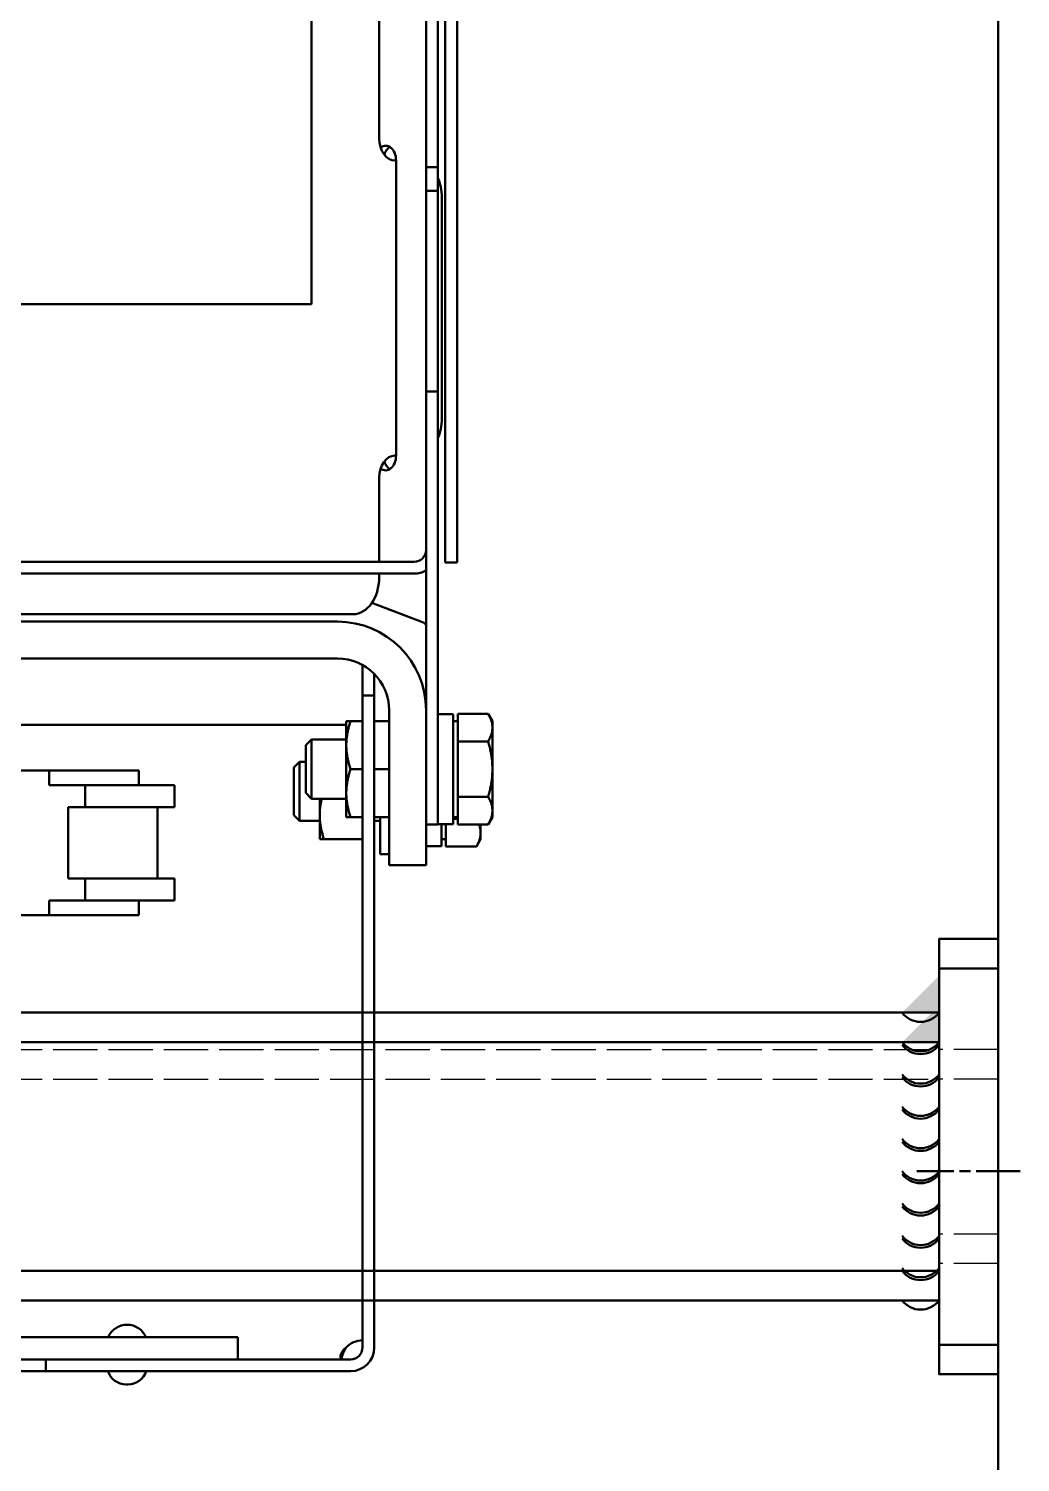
# Model space of a CAD drawing. Header units: millimetres. Extents: x 0 to 461941, y -159644 to 4828.
# Drawn here: x 401800.3 to 401934.6, y -39181 to -38986.7 of the extents above; entities that cross this region are included whole.
import ezdxf

# ---------------------------------------------------------------- set-up
doc = ezdxf.new("R2010")
doc.units = ezdxf.units.MM
for name, pattern in [('Xref Conv Decant In$0$AM_ISO02W050', [7.5, 6, -1.5]), ('Xref Conv Decant In$0$AM_ISO08W050', [18, 12, -1.5, 3, -1.5]), ('Xref Conv Decant In$0$AM_ISO08W050x2', [9, 6, -0.75, 1.5, -0.75]), ('Xref Conv Decant Product Tote$0$AM_ISO02W050', [7.5, 6, -1.5])]:
    doc.linetypes.add(name, pattern=pattern)
doc.layers.add('AM_BOR', color=4, linetype='Continuous')
doc.layers.add('Xref Conv Decant Empty Tote$0$B', color=4, linetype='Continuous')
for name, color, linetype, lineweight in [('Xref Conv Decant In$0$Center', 7, 'Xref Conv Decant In$0$AM_ISO08W050', 50), ('Xref Conv Decant In$0$Conv Decant In Out', 5, 'Continuous', 50), ('Xref Conv Decant In$0$Hidden', 9, 'Xref Conv Decant In$0$AM_ISO02W050', 25), ('Xref Conv Decant Product Tote$0$Conv- Product decant', 3, 'Continuous', 50), ('Xref Conv Decant Product Tote$0$Dims', 7, 'Continuous', 50), ('Xref Conv Decant Product Tote$0$Hidden', 9, 'Xref Conv Decant Product Tote$0$AM_ISO02W050', 25)]:
    doc.layers.add(name, color=color, linetype=linetype, lineweight=lineweight)

# ---------------------------------------------------------------- blocks, each defined once
blk = doc.blocks.new('Xref Conv Decant Empty Tote')
at = {"layer": 'Xref Conv Decant Empty Tote$0$B'}
blk.add_line((401931.57, 4827.65), (401931.57, -65240.52), dxfattribs=at)
blk = doc.blocks.new('Xref Conv Decant Product Tote$0$A$C488F5DB0')
for p, q in [((98.39, 303), (98.39, 21)), ((103.39, 21), (103.39, 303)), ((146.39, 24.5), (146.39, 253.5)), ((3.4, 234.49), (3.4, 34.49)), ((6.4, 34.49), (6.4, 234.49)), ((89.39, 118.6), (89.39, 19.8)), ((109.89, 106.4), (109.89, 10.6)), ((111.49, 106.4), (111.49, 10.6)), ((104.39, 91), (104.39, 22.33)), ((1.8, 79.49), (1.8, 60.5)), ((63.59, 65.13), (63.59, 60.03)), ((83.19, 60.03), (83.19, 65.13)), ((3.4, 60.5), (1.8, 60.5)), ((1.8, 60.5), (1.8, 19.2)), ((3.4, 19.2), (3.4, 60.5)), ((63.59, 60.03), (65.57, 60.03)), ((63.59, 48.36), (63.59, 60.03)), ((65.57, 60.03), (65.57, 55.18)), ((81.22, 55.18), (81.22, 60.03)), ((81.22, 60.03), (83.19, 60.03)), ((83.19, 48.36), (83.19, 60.03)), ((68.57, 55.18), (68.57, 57.47)), ((68.57, 57.47), (78.22, 57.47)), ((78.22, 57.47), (78.22, 55.18)), ((65.57, 55.18), (68.57, 55.18)), ((65.57, 43.56), (65.57, 55.18)), ((68.57, 43.56), (68.57, 55.18)), ((78.22, 55.18), (81.22, 55.18)), ((78.22, 43.56), (78.22, 55.18)), ((81.22, 43.56), (81.22, 55.18)), ((0, 49.62), (0, 49.37)), ((63.59, 48.36), (63.59, 47.91)), ((65.57, 47.91), (63.59, 47.91)), ((83.19, 47.91), (81.22, 47.91)), ((83.19, 48.36), (83.19, 47.91)), ((78.22, 45.37), (68.57, 45.37)), ((65.57, 43.56), (65.57, 43.09)), ((68.57, 43.09), (65.57, 43.09)), ((68.57, 43.56), (68.57, 43.09)), ((78.22, 43.56), (78.22, 43.09)), ((81.22, 43.09), (78.22, 43.09)), ((81.22, 43.56), (81.22, 43.09)), ((3.4, 34.49), (6.4, 34.49)), ((77.16, 26.9), (76.39, 26.13)), ((84.39, 26.13), (76.39, 26.13)), ((76.39, 23.4), (76.39, 26.13)), ((77.16, 26.9), (83.63, 26.9)), ((80.16, 25.3), (79.39, 24.53)), ((80.16, 25.3), (86.63, 25.3)), ((83.63, 26.9), (84.39, 26.13)), ((84.39, 25.3), (84.39, 26.13)), ((86.63, 25.3), (87.39, 24.53)), ((77.14, 23.4), (73.89, 23.4)), ((73.89, 22.82), (73.89, 23.4)), ((79.39, 23.4), (77.14, 23.4)), ((87.39, 24.53), (79.39, 24.53)), ((79.39, 19.8), (79.39, 24.53)), ((87.39, 19.8), (87.39, 24.53)), ((146.39, 24.5), (680.39, 24.5)), ((73.89, 22.82), (73.89, 17.6)), ((104.39, 20.06), (104.39, 22.33)), ((80.14, 19.8), (76.89, 19.8)), ((76.89, 19.22), (76.89, 19.8)), ((86.64, 19.8), (80.14, 19.8)), ((89.89, 19.8), (86.64, 19.8)), ((89.89, 19.8), (89.89, 19.22)), ((104.39, 20.06), (104.39, 18.88)), ((93.39, 17.6), (5, 17.6)), ((76.89, 19.22), (76.89, 17.6)), ((83.39, 19.22), (83.39, 17.6)), ((89.89, 19.22), (89.89, 17.6)), ((93.39, 16), (93.39, 17.6)), ((94.39, 17.6), (93.39, 17.6)), ((97.51, 17.6), (94.39, 17.6)), ((5, 16), (93.39, 16)), ((76.39, 15.2), (76.39, 16)), ((76.89, 16), (76.89, 14)), ((83.39, 16), (83.39, 14)), ((89.89, 16), (89.89, 14)), ((93.39, 16), (94.39, 16)), ((96.29, 16), (94.39, 16)), ((105.93, 16.33), (103.33, 9.47)), ((91.39, 14), (70.39, 14)), ((70.39, 14), (70.39, 9)), ((76.89, 15.2), (71.89, 15.2)), ((71.89, 15.2), (71.89, 14)), ((109.39, 15.34), (109.89, 15.34)), ((111.49, 15.34), (122.89, 15.34)), ((168.89, 15.34), (302.89, 15.34)), ((125.89, 13.22), (125.89, 13.06)), ((165.89, 13.06), (125.89, 13.06)), ((165.89, 13.06), (165.89, 13.22)), ((70.39, 9), (91.39, 9)), ((72.94, 6.9), (72.94, 9)), ((134.56, 9), (75.89, 9)), ((75.89, 9), (75.89, 7.4)), ((134.56, 7.4), (134.56, 9)), ((134.56, 9), (138.39, 9)), ((138.39, 9), (159.39, 9)), ((159.39, 9), (161.79, 9)), ((165, 9), (161.79, 9)), ((161.79, 9), (161.79, 7.4)), ((165, 7.4), (165, 9)), ((165, 9), (167.39, 9)), ((167.39, 9), (204.39, 9)), ((72.89, 6.3), (74.76, 6.3)), ((72.89, 6.3), (72.89, 2.18)), ((72.94, 6.9), (75.94, 6.9)), ((73.89, 6.3), (73.89, 6.9)), ((74.76, 6.3), (75.94, 6.3)), ((75.89, 7.4), (134.56, 7.4)), ((75.94, 5.3), (75.94, 7.4)), ((90.84, 5.3), (90.84, 7.4)), ((290.77, 6.4), (111.39, 6.4)), ((111.39, 6.4), (111.39, 4.8)), ((130.89, 6.86), (160.89, 6.86)), ((138.39, 7.4), (134.56, 7.4)), ((159.39, 7.4), (138.39, 7.4)), ((161.79, 7.4), (159.39, 7.4)), ((161.79, 7.4), (165, 7.4)), ((167.39, 7.4), (165, 7.4)), ((204.39, 7.4), (167.39, 7.4)), ((75.89, 4.7), (77.76, 4.7)), ((75.89, 4.7), (75.89, 0.58)), ((75.94, 5.3), (90.84, 5.3)), ((76.64, 5.3), (76.64, 4.7)), ((76.89, 4.7), (76.89, 5.3)), ((77.76, 4.7), (79.64, 4.7)), ((79.64, 4.7), (83.39, 4.7)), ((79.64, 4.7), (79.64, 0.58)), ((83.39, 4.7), (87.15, 4.7)), ((87.15, 4.7), (87.15, 0.58)), ((87.15, 4.7), (89.02, 4.7)), ((89.02, 4.7), (90.9, 4.7)), ((89.89, 4.7), (89.89, 5.3)), ((90.9, 4.7), (90.9, 0.58)), ((111.39, 4.8), (290.77, 4.8)), ((73.89, 1.6), (72.89, 2.18)), ((73.89, 1.6), (74.76, 1.6)), ((74.76, 1.6), (75.89, 1.6)), ((76.89, 0), (75.89, 0.58)), ((76.89, 0), (77.76, 0)), ((77.76, 0), (83.39, 0)), ((83.39, 0), (89.02, 0)), ((89.02, 0), (89.89, 0)), ((89.89, 0), (90.9, 0.58))]:
    blk.add_line(p, q)
at = {"flags": 128}
for points in [[(77.14, 23.4), (77.01, 23.4), (76.88, 23.4), (76.75, 23.39), (76.62, 23.38), (76.49, 23.38), (76.36, 23.36), (76.23, 23.35), (76.1, 23.34), (75.97, 23.32), (75.84, 23.3), (75.71, 23.28), (75.58, 23.26), (75.44, 23.23), (75.31, 23.21), (75.18, 23.18), (75.04, 23.15), (74.9, 23.11), (74.76, 23.08), (74.62, 23.04), (74.48, 23), (74.34, 22.96), (74.19, 22.92), (74.04, 22.87), (73.89, 22.82)], [(79.39, 23.11), (79.3, 23.14), (79.2, 23.16), (79.1, 23.18), (79.01, 23.2), (78.91, 23.22), (78.81, 23.24), (78.72, 23.26), (78.63, 23.27), (78.53, 23.29), (78.44, 23.3), (78.34, 23.32), (78.25, 23.33), (78.16, 23.34), (78.07, 23.35), (77.97, 23.36), (77.88, 23.37), (77.79, 23.38), (77.7, 23.38), (77.61, 23.39), (77.51, 23.39), (77.42, 23.4), (77.33, 23.4), (77.24, 23.4), (77.14, 23.4)], [(3.4, 20.12), (3.4, 20.19), (3.41, 20.26), (3.43, 20.34), (3.45, 20.4), (3.48, 20.46), (3.53, 20.51), (3.58, 20.54), (3.63, 20.57), (3.7, 20.59), (3.78, 20.59), (3.86, 20.59), (3.95, 20.57), (4.04, 20.54), (4.14, 20.51), (4.24, 20.46), (4.34, 20.41), (4.44, 20.35), (4.54, 20.28), (4.64, 20.2), (4.73, 20.12), (4.82, 20.04), (4.89, 19.96), (4.95, 19.88), (5, 19.82)], [(5, 19.82), (4.97, 19.84), (4.92, 19.87), (4.88, 19.9), (4.83, 19.92), (4.78, 19.95), (4.72, 19.99), (4.66, 20.02), (4.6, 20.05), (4.53, 20.08), (4.46, 20.12), (4.39, 20.15), (4.32, 20.18), (4.25, 20.21), (4.18, 20.24), (4.11, 20.27), (4.04, 20.29), (3.97, 20.32), (3.9, 20.34), (3.83, 20.36), (3.76, 20.39), (3.69, 20.41), (3.62, 20.43), (3.55, 20.44), (3.48, 20.46)], [(80.14, 19.8), (80.01, 19.8), (79.88, 19.8), (79.75, 19.79), (79.62, 19.78), (79.49, 19.78), (79.36, 19.76), (79.23, 19.75), (79.1, 19.74), (78.97, 19.72), (78.84, 19.7), (78.71, 19.68), (78.58, 19.66), (78.44, 19.63), (78.31, 19.61), (78.18, 19.58), (78.04, 19.55), (77.9, 19.51), (77.76, 19.48), (77.62, 19.44), (77.48, 19.4), (77.34, 19.36), (77.19, 19.32), (77.04, 19.27), (76.89, 19.22)], [(83.39, 19.22), (83.24, 19.27), (83.1, 19.32), (82.95, 19.36), (82.81, 19.4), (82.67, 19.44), (82.52, 19.48), (82.39, 19.51), (82.25, 19.55), (82.11, 19.58), (81.98, 19.61), (81.84, 19.63), (81.71, 19.66), (81.58, 19.68), (81.44, 19.7), (81.31, 19.72), (81.18, 19.74), (81.05, 19.75), (80.92, 19.76), (80.79, 19.78), (80.66, 19.78), (80.53, 19.79), (80.4, 19.8), (80.27, 19.8), (80.14, 19.8)], [(86.64, 19.8), (86.51, 19.8), (86.38, 19.8), (86.25, 19.79), (86.12, 19.78), (85.99, 19.78), (85.86, 19.76), (85.73, 19.75), (85.6, 19.74), (85.47, 19.72), (85.34, 19.7), (85.21, 19.68), (85.08, 19.66), (84.94, 19.63), (84.81, 19.61), (84.68, 19.58), (84.54, 19.55), (84.4, 19.51), (84.26, 19.48), (84.12, 19.44), (83.98, 19.4), (83.84, 19.36), (83.69, 19.32), (83.54, 19.27), (83.39, 19.22)], [(89.89, 19.22), (89.74, 19.27), (89.6, 19.32), (89.45, 19.36), (89.31, 19.4), (89.17, 19.44), (89.02, 19.48), (88.89, 19.51), (88.75, 19.55), (88.61, 19.58), (88.48, 19.61), (88.34, 19.63), (88.21, 19.66), (88.08, 19.68), (87.94, 19.7), (87.81, 19.72), (87.68, 19.74), (87.55, 19.75), (87.42, 19.76), (87.29, 19.78), (87.16, 19.78), (87.03, 19.79), (86.9, 19.8), (86.77, 19.8), (86.64, 19.8)], [(103.33, 9.47), (103.31, 9.43), (103.29, 9.4), (103.27, 9.36), (103.25, 9.33), (103.23, 9.3), (103.21, 9.27), (103.19, 9.24), (103.17, 9.22), (103.15, 9.19), (103.13, 9.17), (103.11, 9.14), (103.09, 9.12), (103.07, 9.1), (103.05, 9.09), (103.03, 9.07), (103, 9.06), (102.98, 9.04), (102.96, 9.03), (102.94, 9.02), (102.92, 9.01), (102.9, 9.01), (102.88, 9), (102.86, 9), (102.84, 9)], [(72.89, 2.18), (72.97, 2.13), (73.06, 2.09), (73.14, 2.04), (73.23, 2), (73.31, 1.96), (73.39, 1.92), (73.47, 1.89), (73.55, 1.85), (73.63, 1.82), (73.71, 1.79), (73.78, 1.77), (73.86, 1.74), (73.94, 1.72), (74.01, 1.7), (74.09, 1.68), (74.16, 1.66), (74.24, 1.65), (74.31, 1.64), (74.39, 1.62), (74.46, 1.62), (74.54, 1.61), (74.61, 1.6), (74.69, 1.6), (74.76, 1.6)], [(74.76, 1.6), (74.81, 1.6), (74.86, 1.6), (74.9, 1.6), (74.95, 1.61), (75, 1.61), (75.04, 1.61), (75.09, 1.62), (75.14, 1.62), (75.18, 1.63), (75.23, 1.64), (75.27, 1.65), (75.32, 1.65), (75.37, 1.66), (75.41, 1.67), (75.46, 1.69), (75.51, 1.7), (75.55, 1.71), (75.6, 1.72), (75.65, 1.74), (75.7, 1.75), (75.74, 1.77), (75.79, 1.78), (75.84, 1.8), (75.89, 1.82)], [(75.89, 0.58), (75.97, 0.53), (76.06, 0.49), (76.14, 0.44), (76.23, 0.4), (76.31, 0.36), (76.39, 0.32), (76.47, 0.29), (76.55, 0.25), (76.63, 0.22), (76.71, 0.19), (76.78, 0.17), (76.86, 0.14), (76.94, 0.12), (77.01, 0.1), (77.09, 0.08), (77.16, 0.06), (77.24, 0.05), (77.31, 0.04), (77.39, 0.02), (77.46, 0.02), (77.54, 0.01), (77.61, 0), (77.69, 0), (77.76, 0)], [(77.76, 0), (77.84, 0), (77.91, 0), (77.99, 0.01), (78.06, 0.02), (78.14, 0.02), (78.21, 0.04), (78.29, 0.05), (78.36, 0.06), (78.44, 0.08), (78.52, 0.1), (78.59, 0.12), (78.67, 0.14), (78.75, 0.17), (78.82, 0.19), (78.9, 0.22), (78.98, 0.25), (79.06, 0.29), (79.14, 0.32), (79.22, 0.36), (79.3, 0.4), (79.39, 0.44), (79.47, 0.49), (79.55, 0.53), (79.64, 0.58)], [(79.64, 0.58), (79.81, 0.53), (79.98, 0.49), (80.15, 0.44), (80.32, 0.4), (80.48, 0.36), (80.64, 0.32), (80.8, 0.29), (80.96, 0.25), (81.12, 0.22), (81.28, 0.19), (81.43, 0.17), (81.59, 0.14), (81.74, 0.12), (81.89, 0.1), (82.04, 0.08), (82.19, 0.06), (82.34, 0.05), (82.49, 0.04), (82.64, 0.02), (82.79, 0.02), (82.94, 0.01), (83.09, 0), (83.24, 0), (83.39, 0)], [(83.39, 0), (83.54, 0), (83.69, 0), (83.84, 0.01), (83.99, 0.02), (84.14, 0.02), (84.29, 0.04), (84.44, 0.05), (84.59, 0.06), (84.74, 0.08), (84.9, 0.1), (85.05, 0.12), (85.2, 0.14), (85.36, 0.17), (85.51, 0.19), (85.67, 0.22), (85.82, 0.25), (85.98, 0.29), (86.14, 0.32), (86.31, 0.36), (86.47, 0.4), (86.64, 0.44), (86.8, 0.49), (86.97, 0.53), (87.15, 0.58)], [(87.15, 0.58), (87.23, 0.53), (87.32, 0.49), (87.4, 0.44), (87.48, 0.4), (87.57, 0.36), (87.65, 0.32), (87.73, 0.29), (87.81, 0.25), (87.89, 0.22), (87.96, 0.19), (88.04, 0.17), (88.12, 0.14), (88.2, 0.12), (88.27, 0.1), (88.35, 0.08), (88.42, 0.06), (88.5, 0.05), (88.57, 0.04), (88.65, 0.02), (88.72, 0.02), (88.8, 0.01), (88.87, 0), (88.95, 0), (89.02, 0)], [(89.02, 0), (89.1, 0), (89.17, 0), (89.25, 0.01), (89.32, 0.02), (89.4, 0.02), (89.47, 0.04), (89.55, 0.05), (89.62, 0.06), (89.7, 0.08), (89.77, 0.1), (89.85, 0.12), (89.93, 0.14), (90, 0.17), (90.08, 0.19), (90.16, 0.22), (90.24, 0.25), (90.32, 0.29), (90.4, 0.32), (90.48, 0.36), (90.56, 0.4), (90.64, 0.44), (90.73, 0.49), (90.81, 0.53), (90.9, 0.58)]]:
    blk.add_lwpolyline(points, dxfattribs=at)
for centre, radius, start, end in [((2.6, 49.62), 2.6, 107.8504, 180), ((5.3, 49.48), 2.8, 0.3142, 66.8685), ((2.6, 49.37), 2.6, 180, 252.1496), ((5.3, 49.51), 2.8, 293.1315, 359.6858), ((2.99, 17.59), 3, 0.1825, 47.9443), ((91.39, 21), 7, 270, 0), ((91.39, 21), 12, 270, 0), ((5, 19.2), 3.2, 180, 270), ((5, 19.2), 1.6, 180, 270), ((113.09, 10.6), 3.2, 180, 210), ((113.09, 10.6), 1.6, 180, 270)]:
    blk.add_arc(centre, radius, start, end)
for centre, major_axis, start_param, end_param in [((109.39, 18.88), (-5, 0), 0, 1.570796), ((122.89, 13.22), (3, 0), 0, 1.570796), ((125.89, 14.47), (-2, 0), 5.781364, 7.853982), ((125.89, 13.34), (-2, 0), 5.109642, 5.871668), ((168.89, 13.22), (-3, 0), 4.712389, 6.283185), ((165.89, 14.47), (2, 0), 4.712389, 6.785006), ((165.89, 13.34), (-2, 0), 3.553109, 4.315136), ((130.89, 10.39), (-5, 0), 1.009679, 1.570796), ((160.89, 10.39), (-5, 0), 1.570796, 2.131914)]:
    blk.add_ellipse(centre, major_axis=major_axis, ratio=0.707107, start_param=start_param, end_param=end_param)
blk = doc.blocks.new('Xref Conv Decant Product Tote$0$BASE PLATE - SV')
blk.add_lwpolyline([(-8, 27.5), (0, 27.5), (0, -27.5), (-8, -27.5)], close=True)
at = {"layer": 'Xref Conv Decant Product Tote$0$Hidden'}
for p, q in [((-8, 12.5), (0, 12.5)), ((-8, -12.5), (0, -12.5))]:
    blk.add_line(p, q, dxfattribs=at)
blk = doc.blocks.new('*U372', base_point=(7775.48, 1.64))
at = {"color": 0, "linetype": 'ByBlock', "lineweight": -2}
for centre in [(7747.5, 2.5), (7751.88, 2.5), (7756.25, 2.5), (7760.63, 2.5), (7765, 2.5), (7769.38, 2.5), (7773.75, 2.5), (7778.13, 2.5), (7782.5, 2.5)]:
    blk.add_arc(centre, 3.13, 126.9429, 233.0571, dxfattribs=at)
blk = doc.blocks.new('Xref Conv Decant Product Tote$0$STAND WMNT - SV 2400lg')
blk.add_lwpolyline([(-17.5, 2405), (17.5, 2405), (17.5, 5), (-17.5, 5)], close=True)
blk.add_solid([(17.5, 5), (22.5, 5), (17.5, 10)])
at = {"layer": 'Xref Conv Decant Product Tote$0$Hidden'}
blk.add_line((12.5, 2405), (12.5, 5), dxfattribs=at)
at = {"linetype": 'Continuous', "rotation": 359.9999999999999}
blk.add_blockref('*U372', (12.36, 6.64), dxfattribs=at)
at = {"rotation": 90}
blk.add_blockref('Xref Conv Decant Product Tote$0$BASE PLATE - SV', (0, 5), dxfattribs=at)
blk = doc.blocks.new('Xref Conv Decant Product Tote')
at = {"layer": 'Xref Conv Decant Product Tote$0$Dims'}
blk.add_line((401931.57, -33844.6), (401931.57, -51149.79), dxfattribs=at)
at = {"layer": 'Xref Conv Decant Product Tote$0$Conv- Product decant'}
for name, p, rotation in [('Xref Conv Decant Product Tote$0$A$C488F5DB0', (401863.07, -39170.49), 90), ('Xref Conv Decant Product Tote$0$STAND WMNT - SV 2400lg', (401928.57, -39137.6), 90.00000000000001)]:
    blk.add_blockref(name, p, dxfattribs=dict(at, rotation=rotation))
blk = doc.blocks.new('Xref Conv Decant In$0$BASE PLATE - SV')
blk.add_lwpolyline([(-8, 27.5), (0, 27.5), (0, -27.5), (-8, -27.5)], close=True)
at = {"layer": 'Xref Conv Decant In$0$Center', "linetype": 'Xref Conv Decant In$0$AM_ISO08W050x2', "lineweight": 50}
blk.add_line((-11, 0), (3, 0), dxfattribs=at)
at = {"layer": 'Xref Conv Decant In$0$Hidden'}
for p, q in [((-8, 12.5), (0, 12.5)), ((-8, -12.5), (0, -12.5))]:
    blk.add_line(p, q, dxfattribs=at)
blk = doc.blocks.new('*U479', base_point=(7775.48, 1.64))
at = {"color": 0, "linetype": 'ByBlock', "lineweight": -2}
for centre in [(7747.5, 2.5), (7751.88, 2.5), (7756.25, 2.5), (7760.63, 2.5), (7765, 2.5), (7769.38, 2.5), (7773.75, 2.5), (7778.13, 2.5), (7782.5, 2.5)]:
    blk.add_arc(centre, 3.13, 126.9429, 233.0571, dxfattribs=at)
blk = doc.blocks.new('Xref Conv Decant In$0$STAND WMNT - SV 3000lg')
blk.add_lwpolyline([(-17.5, 3005), (17.5, 3005), (17.5, 5), (-17.5, 5)], close=True)
blk.add_solid([(17.5, 5), (22.5, 5), (17.5, 10)])
at = {"layer": 'Xref Conv Decant In$0$Hidden'}
blk.add_line((12.5, 3005), (12.5, 5), dxfattribs=at)
at = {"linetype": 'Continuous'}
blk.add_blockref('*U479', (12.36, 6.64), dxfattribs=at)
at = {"rotation": 90}
blk.add_blockref('Xref Conv Decant In$0$BASE PLATE - SV', (0, 5), dxfattribs=at)
blk = doc.blocks.new('Xref Conv Decant In')
blk.add_line((401931.57, -51149.79), (401931.57, -33844.6))
at = {"layer": 'Xref Conv Decant In$0$Conv Decant In Out', "rotation": 90}
blk.add_blockref('Xref Conv Decant In$0$STAND WMNT - SV 3000lg', (401928.57, -39141.6), dxfattribs=at)

msp = doc.modelspace()

# ---------------------------------------------------------------- block references
for name in ['Xref Conv Decant Empty Tote', 'Xref Conv Decant Product Tote']:
    msp.add_blockref(name, (0, 0))
at = {"layer": 'AM_BOR'}
for name in ['Xref Conv Decant Product Tote', 'Xref Conv Decant In']:
    msp.add_blockref(name, (0, 0), dxfattribs=at)

doc.saveas('drawing.dxf')
